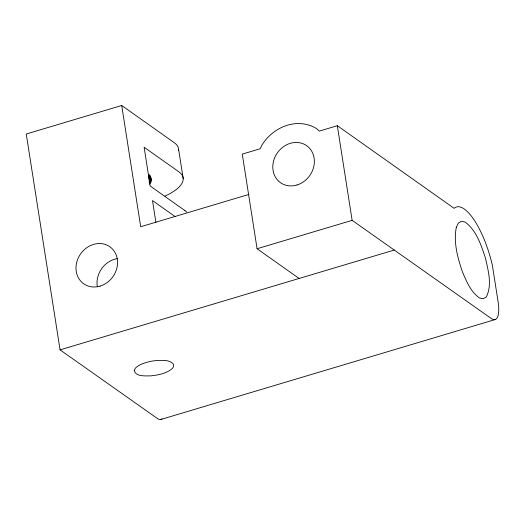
<?xml version="1.0" encoding="UTF-8"?>
<svg xmlns="http://www.w3.org/2000/svg" width="525" height="525" viewBox="0 0 525 525"><rect width="100%" height="100%" fill="white"/><g stroke="black" fill="none" stroke-linecap="round" stroke-linejoin="round"><path stroke-width="0.79" d="M150.747 178.756L150.202 176L148.614 174.412C149.999 177.443 152.919 181.289 149.428 184.183M178.579 150.682A52.671 19.136 -8.9 0 0 174.202 142.643L121.708 105.486L26.25 134.013L60.073 349.86L157.283 418.418A26.348 8.597 73.4 0 0 162.022 418.878M337.326 125.705L352.137 220.343L491.393 318.577A26.348 8.597 73.4 0 0 498.094 301.75L492.391 265.374A55.335 18.053 73.4 0 0 454.886 207.736L454.164 208.359L337.326 125.705L319.371 131.073L316.083 128.336A42.341 36.947 -54.7 0 0 261.936 145.071L260.164 148.765L242.268 154.114L257.086 248.738L299.106 278.467M248.981 194.394L140.7 226.748L121.708 105.486M257.086 248.738L352.137 220.343M60.073 349.86L394.157 250.077M161.011 419.416L495.121 319.574M148.411 177.102L149.907 177.601L148.385 175.593M149.1 177.857L150.583 178.428L149.527 175.173M148.844 178.343L151.016 179.301L150.202 176M149.113 179.169L151.193 180.226L150.636 176.879M149.067 182.28L150.353 182.969M149.054 179.963L151.128 181.184L150.819 177.798M149.146 181.801L150.544 182.634L149.244 181.716M149.356 181.525L150.695 182.365L149.382 181.46M149.461 181.25L150.806 182.168M184.859 210.545L150.202 186.027L144.119 147.223L178.782 171.741A52.69 19.143 -8.9 0 1 165.007 196.081M175.14 216.608L152.48 200.576L155.905 222.403M178.625 149.408L183.186 178.513M184.852 210.545A52.69 19.143 -8.9 0 1 186.683 212.067M97.296 286.46A22.66 19.773 -54.7 0 1 117.416 258.615M134.229 370.289C135.489 377.002 145.346 375.762 150.557 375.887C158.209 375.047 166.53 373.636 172.463 368.34C176.905 363.464 168.571 360.38 164.633 360.531C157.192 359.914 149.605 361.069 142.623 363.7A20.029 7.252 -8.9 0 0 137.281 366.496L135.522 368.018L134.229 370.289M456.31 227.312C453.37 242.301 457.59 257.591 462.387 271.733C466.443 281.275 470.617 291.736 479.397 297.918L483.184 298.791L486.222 297.019C492.47 285.029 488.171 270.716 485.507 258.28C481.189 245.26 476.654 230.705 465.235 222.121L461.449 221.248L458.41 223.02L456.31 227.312M100.242 286.066A22.66 19.773 -54.7 0 0 112.79 249.382A22.66 19.773 -54.7 0 0 77.3 260.348A22.66 19.773 -54.7 0 0 100.242 286.066M297.045 184.984A22.66 19.773 -54.7 0 0 309.599 148.299A22.66 19.773 -54.7 0 0 274.103 159.272A22.66 19.773 -54.7 0 0 297.045 184.984"/></g></svg>
